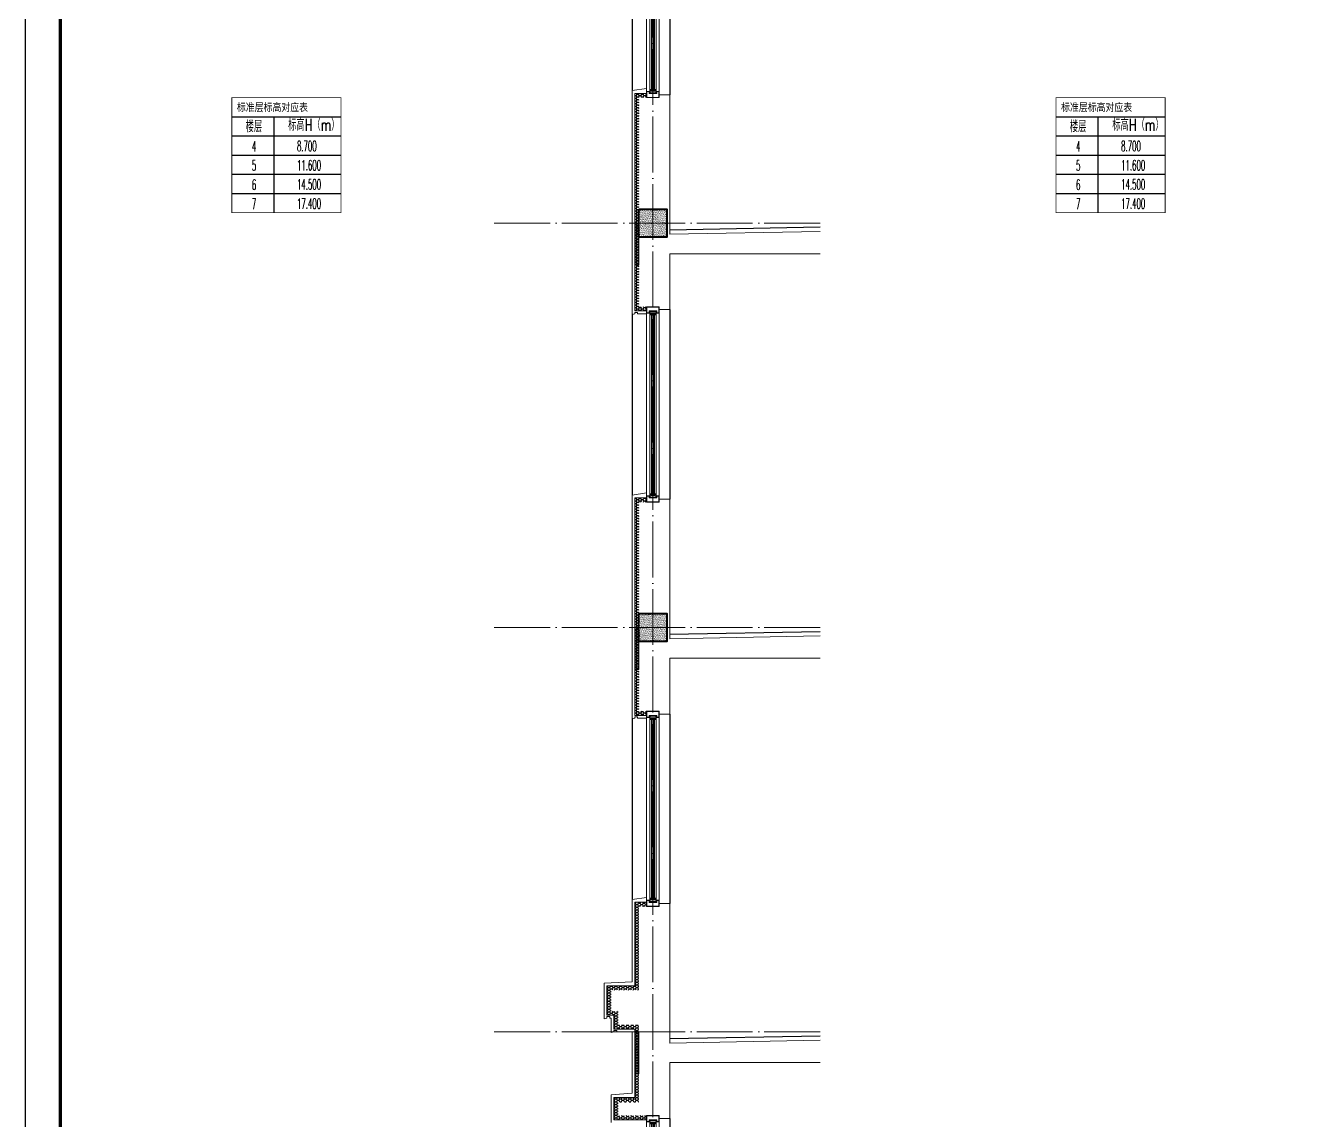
# Model space of a CAD drawing. Extents: x -518115 to 389031, y -231062 to 1628073.
# Drawn here: x 200630 to 209768, y -214140 to -206288 of the extents above; entities that cross this region are included whole.
import ezdxf

# ---------------------------------------------------------------- set-up
doc = ezdxf.new("R2010")
doc.units = 0
doc.header["$LTSCALE"] = 1000
doc.header["$MEASUREMENT"] = 0
doc.linetypes.add('DOTE', pattern=[2.42, 2, -0.2, 0.02, -0.2])
for name, color, linetype in [('C-Sheet-图框', 101, 'Continuous'), ('PUB_TEXT', 4, 'Continuous'), ('图框', 140, 'Continuous'), ('看线', 251, 'Continuous'), ('立面-看线', 251, 'Continuous')]:
    doc.layers.add(name, color=color, linetype=linetype)
for name, color, linetype, lineweight in [('DOTE', 19, 'DOTE', 9), ('PUB_HATCH', 8, 'Continuous', 9), ('S_WINDOW', 144, 'Continuous', 15), ('WALL', 9, 'Continuous', 40), ('内粉刷', 37, 'Continuous', 9), ('细细', 250, 'Continuous', 0)]:
    doc.layers.add(name, color=color, linetype=linetype, lineweight=lineweight)
doc.layers.add('yichutu', color=7, linetype='Continuous', true_color=0xffffff, plot=False)
doc.styles.add('_TCH_DIM', font='SIMPLEX.shx', dxfattribs={"width": 0.7, "bigfont": 'GBCBIG.shx'})
doc.styles.add('宋体', font='', dxfattribs={"height": 50})
doc.styles.get('宋体').set_extended_font_data('SimSun')
pattern_1 = [(0, (-811253.24, -385446.952), (16.66875, 9.623705), [11.1125, -22.225]), (120, (-811253.24, -385446.952), (-16.66874801, 9.62370845), [11.1125, -22.225]), (60, (-811253.24, -385446.952), (1.99e-06, 19.24741345), [-22.225, 11.1125])]
pattern_2 = [(315, (-218910.2607, -140541.0897), (-1.767766953, -1.767766953), []), (315, (-218909.0822, -140541.0897), (-1.767766953, -1.767766953), [])]
pattern_3 = [(315, (-218910.2607, -141979.3279), (-1.767766953, -1.767766953), []), (315, (-218909.0822, -141979.3279), (-1.767766953, -1.767766953), [])]
pattern_4 = [(0, (-1510887.135, -475865.907), (16.66875, 9.623705), [11.1125, -22.225]), (120, (-1510887.135, -475865.907), (-16.66874801, 9.62370845), [11.1125, -22.225]), (60, (-1510887.135, -475865.907), (1.99e-06, 19.24741345), [-22.225, 11.1125])]

# ---------------------------------------------------------------- blocks, each defined once
blk = doc.blocks.new('GFDDDDRG')
at = {"layer": '图框'}
blk.add_lwpolyline([(923310, -107437), (923310, -159999), (893610, -159999), (893610, -107437)], close=True, dxfattribs=at)
blk.add_lwpolyline([(923310, -107437), (923310, -159999), (893610, -159999), (893610, -107437)], close=True, dxfattribs=at)
at = {"layer": '图框', "const_width": 50}
blk.add_lwpolyline([(894110, -159499), (922810, -159499), (922810, -108687), (894110, -108687)], close=True, dxfattribs=at)
blk = doc.blocks.new('yct-1051-594-26275-14850-25-1002.0')
at = {"layer": 'yichutu', "color": 7, "true_color": 0xffffff}
blk.add_lwpolyline([(0, 0), (0, 14850), (26275, 14850), (26275, 0)], close=True, dxfattribs=at)
blk = doc.blocks.new('A$C47771182')
at = {"layer": '立面-看线'}
h = blk.add_hatch(dxfattribs=at)
h.set_pattern_fill('HONEY', color=256, scale=7)
h.set_pattern_definition(pattern_1)
h.paths.add_polyline_path([(30, 0), (0, 0), (0, 900), (-55, 900), (-55, 930), (30, 930)])
h = blk.add_hatch(dxfattribs=at)
h.set_pattern_fill('HONEY', color=256, scale=7)
h.set_pattern_definition(pattern_1)
h.paths.add_polyline_path([(30, 0), (0, 0), (0, -600), (-55, -600), (-55, -630), (30, -630)])
blk = doc.blocks.new('zrszerf')
at = {"layer": '细细'}
h = blk.add_hatch(dxfattribs=at)
h.set_pattern_fill('金属', color=256, style=0)
h.set_pattern_definition(pattern_2)
h.paths.add_polyline_path([(257694.9, 608543.3), (257714.9, 608543.3), (257714.9, 608556.8), (257764.9, 608556.8), (257764.9, 608543.3), (257784.9, 608543.3), (257784.9, 608588.3), (257694.9, 608588.3)])
h.paths.add_polyline_path([(257712.9, 608558.8), (257712.9, 608545.3), (257696.9, 608545.3), (257696.9, 608586.3), (257782.9, 608586.3), (257782.9, 608545.3), (257766.9, 608545.3), (257766.9, 608558.8)], flags=16)
h = blk.add_hatch(dxfattribs=at)
h.set_pattern_fill('金属', color=256, style=0)
h.set_pattern_definition(pattern_2)
h.paths.add_polyline_path([(257762.4, 608554.8), (257762.4, 608529.8), (257750.4, 608529.8), (257750.4, 608539.8), (257729.4, 608539.8), (257729.4, 608529.8), (257717.4, 608529.8), (257717.4, 608554.8)])
h.paths.add_polyline_path([(257719.4, 608552.8), (257719.4, 608531.8), (257727.4, 608531.8), (257727.4, 608541.8), (257752.4, 608541.8), (257752.4, 608531.8), (257760.4, 608531.8), (257760.4, 608552.8)], flags=16)
h = blk.add_hatch(color=256, dxfattribs=at)
edge = h.paths.add_edge_path()
edge.add_line((257735.4, 608539.8), (257735.4, 608527.8))
edge.add_arc((257739.9, 608519.5), 9.44, 61.51755, 118.48245, ccw=False)
edge.add_line((257744.4, 608527.8), (257744.4, 608539.8))
edge.add_arc((257739.9, 608548.1), 9.44, 241.51755, 298.48245, ccw=False)
h = blk.add_hatch(dxfattribs=at)
h.set_pattern_fill('金属', color=256, style=0)
h.set_pattern_definition(pattern_3)
h.paths.add_polyline_path([(257694.9, 607233.3), (257714.9, 607233.3), (257714.9, 607219.8), (257764.9, 607219.8), (257764.9, 607233.3), (257784.9, 607233.3), (257784.9, 607188.3), (257694.9, 607188.3)])
h.paths.add_polyline_path([(257712.9, 607217.8), (257712.9, 607231.3), (257696.9, 607231.3), (257696.9, 607190.3), (257782.9, 607190.3), (257782.9, 607231.3), (257766.9, 607231.3), (257766.9, 607217.8)], flags=16)
h = blk.add_hatch(dxfattribs=at)
h.set_pattern_fill('金属', color=256, style=0)
h.set_pattern_definition(pattern_3)
h.paths.add_polyline_path([(257762.4, 607221.8), (257762.4, 607246.8), (257750.4, 607246.8), (257750.4, 607236.8), (257729.4, 607236.8), (257729.4, 607246.8), (257717.4, 607246.8), (257717.4, 607221.8)])
h.paths.add_polyline_path([(257719.4, 607223.8), (257719.4, 607244.8), (257727.4, 607244.8), (257727.4, 607234.8), (257752.4, 607234.8), (257752.4, 607244.8), (257760.4, 607244.8), (257760.4, 607223.8)], flags=16)
h = blk.add_hatch(color=256, dxfattribs=at)
edge = h.paths.add_edge_path()
edge.add_line((257735.4, 607236.8), (257735.4, 607248.8))
edge.add_arc((257739.9, 607257.1), 9.44, 241.51755, 298.48245)
edge.add_line((257744.4, 607248.8), (257744.4, 607236.8))
edge.add_arc((257739.9, 607228.5), 9.44, 61.51755, 118.48245)
at = {"layer": 'S_WINDOW'}
for p, q in [((257694.9, 607233.3), (257694.9, 608543.3)), ((257717.4, 607246.8), (257717.4, 608529.8)), ((257762.4, 607246.8), (257762.4, 608529.8)), ((257784.9, 607233.3), (257784.9, 608543.3))]:
    blk.add_line(p, q, dxfattribs=at)
for points in [[(257784.9, 608588.3), (257784.9, 608543.3), (257764.9, 608543.3), (257764.9, 608556.8), (257714.9, 608556.8), (257714.9, 608543.3), (257694.9, 608543.3), (257694.9, 608588.3)], [(257782.9, 608586.3), (257782.9, 608545.3), (257766.9, 608545.3), (257766.9, 608558.8), (257712.9, 608558.8), (257712.9, 608545.3), (257696.9, 608545.3), (257696.9, 608586.3)], [(257762.4, 608554.8), (257762.4, 608529.8), (257750.4, 608529.8), (257750.4, 608539.8), (257729.4, 608539.8), (257729.4, 608529.8), (257717.4, 608529.8), (257717.4, 608554.8)], [(257760.4, 608552.8), (257760.4, 608531.8), (257752.4, 608531.8), (257752.4, 608541.8), (257727.4, 608541.8), (257727.4, 608531.8), (257719.4, 608531.8), (257719.4, 608552.8)], [(257784.9, 607188.3), (257784.9, 607233.3), (257764.9, 607233.3), (257764.9, 607219.8), (257714.9, 607219.8), (257714.9, 607233.3), (257694.9, 607233.3), (257694.9, 607188.3)], [(257782.9, 607190.3), (257782.9, 607231.3), (257766.9, 607231.3), (257766.9, 607217.8), (257712.9, 607217.8), (257712.9, 607231.3), (257696.9, 607231.3), (257696.9, 607190.3)], [(257762.4, 607221.8), (257762.4, 607246.8), (257750.4, 607246.8), (257750.4, 607236.8), (257729.4, 607236.8), (257729.4, 607246.8), (257717.4, 607246.8), (257717.4, 607221.8)], [(257760.4, 607223.8), (257760.4, 607244.8), (257752.4, 607244.8), (257752.4, 607234.8), (257727.4, 607234.8), (257727.4, 607244.8), (257719.4, 607244.8), (257719.4, 607223.8)]]:
    blk.add_lwpolyline(points, close=True, dxfattribs=at)
at = {"layer": '细细'}
for points in [[(257729.4, 608529.8), (257729.4, 607246.8)], [(257735.4, 607248.8), (257735.4, 608539.8)], [(257744.4, 607248.8), (257744.4, 608539.8)], [(257750.4, 608529.8), (257750.4, 607246.8)]]:
    blk.add_lwpolyline(points, dxfattribs=at)
for points in [[(257735.4, 608539.8), (257735.4, 608527.8, -0.253805), (257744.4, 608527.8), (257744.4, 608539.8, -0.253805)], [(257735.4, 607236.8), (257735.4, 607248.8, 0.253805), (257744.4, 607248.8), (257744.4, 607236.8, 0.253805)]]:
    blk.add_lwpolyline(points, format="xyb", close=True, dxfattribs=at)
blk = doc.blocks.new('gdfgdgrdfaw')
at = {"layer": '立面-看线'}
h = blk.add_hatch(dxfattribs=at)
h.set_pattern_fill('碎沙', color=256, scale=4)
h.set_pattern_definition([(37.5, (356389.152, 79681.42), (-0.32000626, 9.78826475), [0, -7.7216, 0, -8.636, 0, -8.255]), (7.5, (356389.152, 79681.42), (8.99046566, 14.33650201), [0, -4.1656, 0, -6.9596, 0, -2.667]), (327.5, (356382.904, 79681.42), (15.819847405, 0.02874369), [0, -2.54, 0, -9.144, 0, -11.938]), (317.5, (356382.904, 79681.42), (15.27112905, 4.45858647), [0, -1.27, 0, -5.9944, 0, -6.858])])
h.paths.add_polyline_path([(1157442.4, 465043.4), (1157642.4, 465043.4), (1157642.4, 465243.4), (1157442.4, 465243.4)])
at = {"layer": 'PUB_HATCH', "color": 215, "true_color": 0xa953a0}
blk.add_lwpolyline([(1157497.4, 464513.4), (1157412.4, 464513.4), (1157412.4, 466073.4), (1157497.4, 466073.4)], dxfattribs=at)
at = {"layer": 'WALL'}
blk.add_lwpolyline([(1157442.4, 465243.4), (1157642.4, 465243.4), (1157642.4, 465043.4), (1157442.4, 465043.4)], close=True, dxfattribs=at)
at = {"layer": '内粉刷'}
blk.add_line((1157392.4, 465143.4), (1157392.4, 464493.4), dxfattribs=at)
for points in [[(1157392.4, 465143.4), (1157392.4, 466093.4), (1157497.4, 466108.4)], [(1157587.4, 466063.4), (1157662.4, 466063.4), (1157662.4, 465063.4)], [(1158740.9, 465083.4), (1157662.4, 465063.4)], [(1157587.4, 464523.4), (1157662.4, 464523.4), (1157662.4, 464923.4), (1158740.9, 464923.4)], [(1157432.4, 464493.4), (1157432.4, 464503.4), (1157412.4, 464503.4), (1157412.4, 464493.4), (1157392.4, 464488.4), (1157392.4, 464493.4)], [(1157432.4, 464493.4), (1157497.4, 464493.4)]]:
    blk.add_lwpolyline(points, dxfattribs=at)
at = {"layer": '看线'}
for p, q in [((1157392.4, 467393.4), (1157392.4, 466093.4)), ((1157662.4, 467423.4), (1157662.4, 466063.4))]:
    blk.add_line(p, q, dxfattribs=at)
at = {"layer": '看线', "color": 32}
blk.add_lwpolyline([(1158740.9, 465113.4), (1157662.4, 465093.4)], dxfattribs=at)
blk.add_blockref('zrszerf', (899802.5, -141144.9))
at = {"xscale": -1}
blk.add_blockref('A$C47771182', (1157442.4, 465143.4), dxfattribs=at)
blk = doc.blocks.new('VDVDXAXFSFFX')
at = {"layer": 'PUB_HATCH'}
h = blk.add_hatch(dxfattribs=at)
h.set_pattern_fill('DOTS', color=251, scale=2, style=0)
h.set_pattern_definition([(0, (924712.4965, -148185.593), (1.5875, 3.175), [0, -3.175])])
h.paths.add_polyline_path([(924682.5, -148185.6), (924712.5, -148185.6), (924712.5, -147935.6), (924712.5, -147885.6), (924712.5, -147885.6), (924712.5, -147885.6), (924682.5, -147885.6)])
at = {"layer": 'PUB_HATCH', "color": 5}
blk.add_lwpolyline([(924712.5, -147885.6), (924682.5, -147885.6), (924682.5, -148185.6), (924712.5, -148185.6)], close=True, dxfattribs=at)

msp = doc.modelspace()

# ---------------------------------------------------------------- hatches: boundary and pattern name
at = {"layer": '立面-看线'}
h = msp.add_hatch(dxfattribs=at)
h.set_pattern_fill('HONEY', color=256, scale=7)
h.set_pattern_definition(pattern_4)
h.paths.add_polyline_path([(205000.6, -213175), (205030.6, -213175), (205030.6, -212605), (205085.6, -212605), (205085.6, -212575), (205000.6, -212575)])
h = msp.add_hatch(dxfattribs=at)
h.set_pattern_fill('HONEY', color=256, scale=7)
h.set_pattern_definition(pattern_4)
h.paths.add_polyline_path([(204800.6, -213175), (204800.6, -213385), (204850.6, -213385), (204850.6, -213485), (205000.6, -213485), (205000.6, -213975), (204850.6, -213975), (204850.6, -214135), (205085.6, -214135), (205085.6, -214105), (205030.6, -214105), (205030.6, -214105), (204880.6, -214105), (204880.6, -214005), (205030.6, -214005), (205030.6, -213455), (204880.6, -213455), (204880.6, -213355), (204830.6, -213355), (204830.6, -213205), (205030.6, -213205), (205030.6, -213175)])

# ---------------------------------------------------------------- linework, layer by layer
at = {"layer": 'C-Sheet-图框', "color": 0}
for p, q in [((202110.6, -206942.5), (202893.3, -206942.5)), ((202110.6, -206942.5), (202893.3, -206942.5)), ((202410.9, -206942.5), (202410.9, -207630)), ((208021.6, -206942.5), (208804.4, -206942.5)), ((208021.6, -206942.5), (208804.4, -206942.5)), ((208321.9, -206942.5), (208321.9, -207630)), ((202110.6, -207080), (202893.3, -207080)), ((208021.6, -207080), (208804.4, -207080)), ((202110.6, -207217.5), (202893.3, -207217.5)), ((208021.6, -207217.5), (208804.4, -207217.5)), ((202110.6, -207355), (202893.3, -207355)), ((208021.6, -207355), (208804.4, -207355)), ((202110.6, -207492.5), (202893.3, -207492.5)), ((208021.6, -207492.5), (208804.4, -207492.5))]:
    msp.add_line(p, q, dxfattribs=at)
at = {"layer": 'C-Sheet-图框', "color": 0, "const_width": 6}
for points in [[(202110.6, -207630), (202893.3, -207630), (202893.3, -206805), (202110.6, -206805)], [(208021.6, -207630), (208804.4, -207630), (208804.4, -206805), (208021.6, -206805)]]:
    msp.add_lwpolyline(points, close=True, dxfattribs=at)
at = {"layer": 'DOTE', "linetype": 'DOTE', "ltscale": 0.2}
for p, q in [((205130.6, -217505), (205130.6, -199825)), ((206329.1, -207705), (203960.4, -207705)), ((206329.1, -210605), (203960.4, -210605)), ((206329.1, -213505), (203960.4, -213505))]:
    msp.add_line(p, q, dxfattribs=at)
at = {"layer": 'PUB_HATCH', "color": 215, "true_color": 0xa953a0}
for points in [[(205000.6, -213175), (205000.6, -212575), (205085.6, -212575)], [(205000.6, -213175), (204800.6, -213175), (204800.6, -213385), (204850.6, -213385), (204850.6, -213485), (205000.6, -213485), (205000.6, -213975), (204850.6, -213975), (204850.6, -214135), (205085.6, -214135)]]:
    msp.add_lwpolyline(points, dxfattribs=at)
at = {"layer": '内粉刷'}
for points in [[(204980.6, -213145), (204980.6, -212555), (205085.6, -212540)], [(205175.6, -212585), (205250.6, -212585), (205250.6, -213585)], [(204980.6, -213145), (204780.6, -213155), (204780.6, -213405)], [(204820.6, -213405), (204820.6, -213395), (204800.6, -213395), (204800.6, -213405), (204780.6, -213410), (204780.6, -213405)], [(204820.6, -213405), (204830.6, -213405), (204830.6, -213505)], [(204870.6, -213505), (204870.6, -213495), (204850.6, -213495), (204850.6, -213505), (204830.6, -213510), (204830.6, -213505)], [(204870.6, -213505), (204980.6, -213505), (204980.6, -213945), (204830.6, -213955), (204830.6, -214155)], [(206329.1, -213565), (205250.6, -213585)], [(205175.6, -214125), (205250.6, -214125), (205250.6, -213725), (206329.1, -213725)]]:
    msp.add_lwpolyline(points, dxfattribs=at)
at = {"layer": '看线'}
for p, q in [((204980.6, -211255), (204980.6, -212555)), ((205250.6, -211225), (205250.6, -212585)), ((205250.6, -214125), (205250.6, -215485))]:
    msp.add_line(p, q, dxfattribs=at)
at = {"layer": '看线', "color": 32}
msp.add_lwpolyline([(206329.1, -213535), (205250.6, -213555)], dxfattribs=at)

# ---------------------------------------------------------------- block references
at = {"xscale": 0.5, "yscale": 0.5, "zscale": 0.5}
msp.add_blockref('GFDDDDRG', (-246174.4, -141678.5), dxfattribs=at)
for name, p in [('gdfgdgrdfaw', (-952411.8, -672848.4)), ('VDVDXAXFSFFX', (-719681.9, -59819.4)), ('gdfgdgrdfaw', (-952411.8, -675748.4)), ('VDVDXAXFSFFX', (-719681.9, -62719.4)), ('zrszerf', (-52609.3, -819793.4)), ('VDVDXAXFSFFX', (-719681.9, -65619.4)), ('zrszerf', (-52609.3, -822693.4))]:
    msp.add_blockref(name, p)
at = {"layer": 'yichutu', "rotation": 270}
msp.add_blockref('yct-1051-594-26275-14850-25-1002.0', (200630.5, -195397), dxfattribs=at)

# ---------------------------------------------------------------- texts
at = {"layer": 'PUB_TEXT', "color": 2, "style": '宋体', "width": 0.8}
for p in [(202146.6, -206902.6), (208057.6, -206902.6)]:
    msp.add_text('标准层标高对应表', height=56.96, dxfattribs=at).set_placement(p)
at = {"layer": 'PUB_TEXT', "style": '_TCH_DIM'}
for s, height, width, p in [('楼层', 84.4, 0.7, (202209.7, -207053.1)), ('标高H（m）', 84.4, 0.7, (202514.2, -207042)), ('楼层', 84.4, 0.7, (208120.7, -207053.1)), ('标高H（m）', 84.4, 0.7, (208425.2, -207042)), ('4', 74.4, 0.494118, (202254, -207191.2)), ('8.700', 74.38, 0.494118, (202577.4, -207189.3)), ('4', 74.4, 0.494118, (208165, -207191.2)), ('8.700', 74.38, 0.494118, (208488.4, -207189.3)), ('5', 74.4, 0.494118, (202254, -207328.7)), ('11.600', 74.38, 0.494118, (202577.4, -207326.8)), ('5', 74.4, 0.494118, (208165, -207328.7)), ('11.600', 74.38, 0.494118, (208488.4, -207326.8)), ('6', 74.4, 0.494118, (202254, -207466.2)), ('14.500', 74.38, 0.494118, (202577.4, -207464.3)), ('6', 74.4, 0.494118, (208165, -207466.2)), ('14.500', 74.38, 0.494118, (208488.4, -207464.3)), ('7', 74.4, 0.494118, (202254, -207603.7)), ('17.400', 74.38, 0.494118, (202577.4, -207601.8)), ('7', 74.4, 0.494118, (208165, -207603.7)), ('17.400', 74.38, 0.494118, (208488.4, -207601.8))]:
    msp.add_text(s, height=height, dxfattribs=dict(at, width=width)).set_placement(p)

doc.saveas('drawing.dxf')
